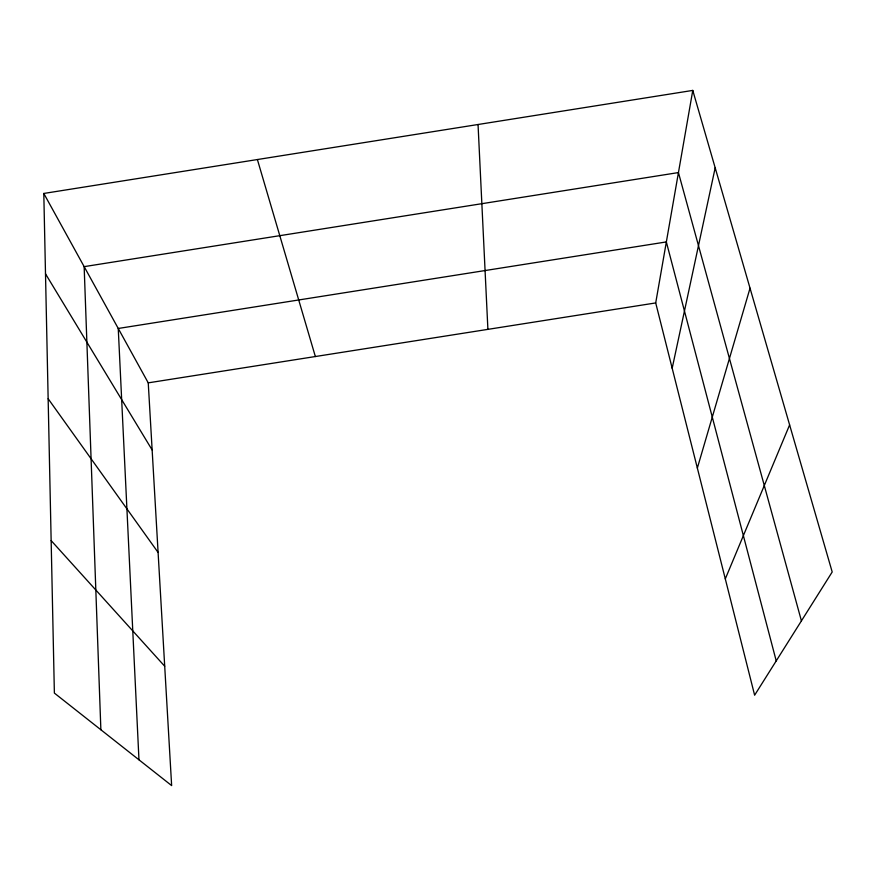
<?xml version="1.0" encoding="UTF-8"?>
<svg xmlns="http://www.w3.org/2000/svg" width="876" height="876" viewBox="0 0 876 876"><rect width="100%" height="100%" fill="white"/><g stroke="black" fill="none" stroke-linecap="round" stroke-linejoin="round"><path stroke-width="1.31" d="M692.774 90.414L832.2 571.984L754.63 695.194L655.708 302.932L692.774 90.414L43.8 193.454L54.378 693.091L171.641 785.586L148.241 382.856L43.8 193.454M672.177 368.259L715.177 167.831M697.351 468.069L750.031 288.182M725.295 578.905L789.615 424.915M148.241 382.856L655.708 302.932M51.147 540.591L164.71 666.231M48.147 398.733L158.096 552.449M45.497 273.816L152.139 449.957M257.391 159.541L315.36 356.543M801.42 620.865L678.44 172.572L84.151 266.643L100.871 729.763M776.224 660.898L666.34 241.929L118.249 328.467L138.966 759.81M478.044 124.512L487.899 329.365"/></g></svg>
